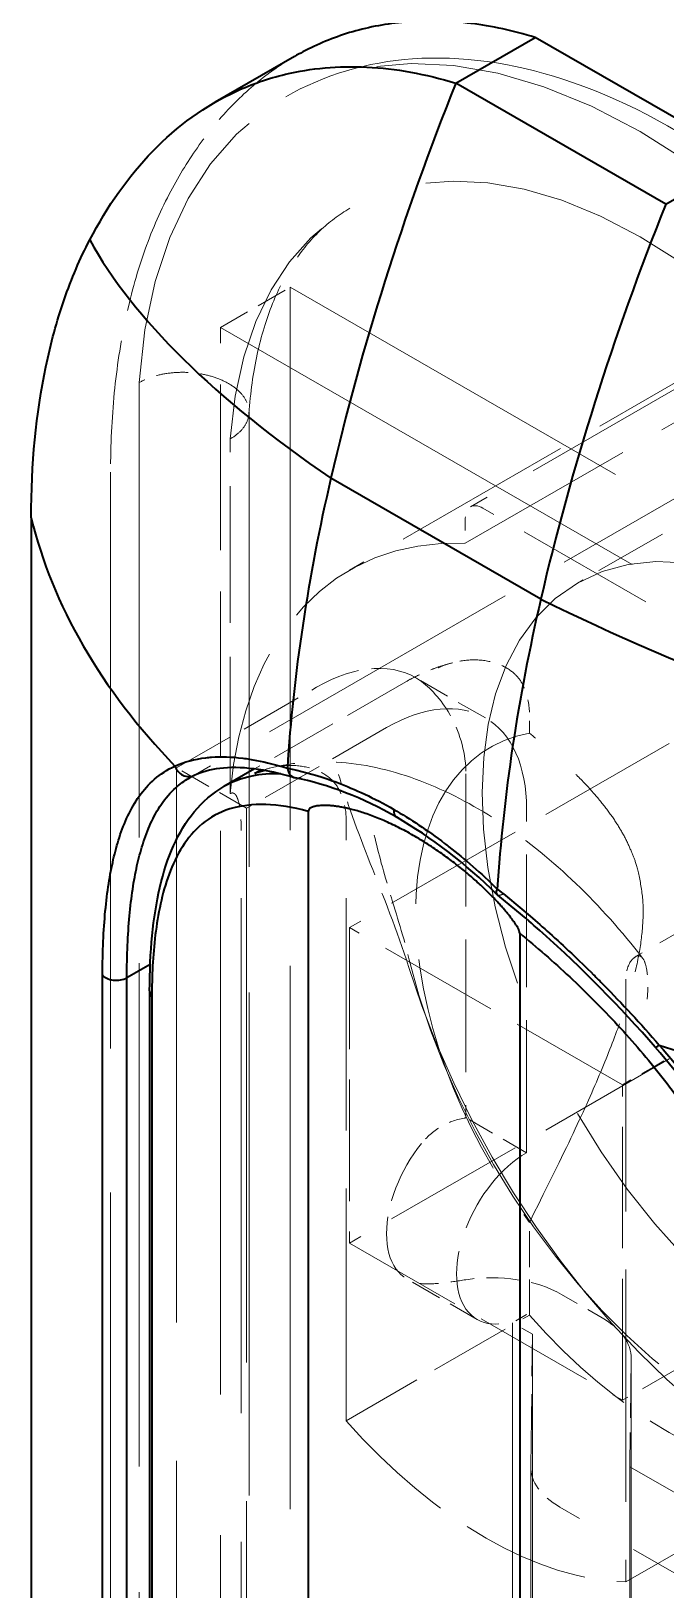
# Model space of a CAD drawing. Header units: millimetres. Extents: x 0 to 2378, y 0 to 1682.
# Drawn here: x 2203.35 to 2208.48, y 1419.48 to 1432.07 of the extents above; entities that cross this region are included whole.
import ezdxf

# ---------------------------------------------------------------- set-up
doc = ezdxf.new("R2010")
doc.units = ezdxf.units.MM
doc.header["$LTSCALE"] = 2
doc.linetypes.add('DASHED', pattern=[0.2067, 0.1654, -0.0413])
for name, color, linetype, lineweight in [('가려진 것(ISO)', 2, 'DASHED', 18), ('가시적인 것(ISO)', 3, 'Continuous', 40), ('가시적인 좁은 것(ISO)', 3, 'Continuous', 35)]:
    doc.layers.add(name, color=color, linetype=linetype, lineweight=lineweight)

msp = doc.modelspace()

# ---------------------------------------------------------------- linework, layer by layer
at = {"layer": '가려진 것(ISO)', "ltscale": 5.199722}
msp.add_line((2210.7658, 1430.4521), (2206.905, 1428.2288), dxfattribs=at)
at = {"layer": '가려진 것(ISO)', "ltscale": 0.761779}
for p, q in [((2204.8835, 1429.6783), (2205.4491, 1430.004)), ((2207.0254, 1426.5228), (2206.4597, 1426.8486)), ((2205.0956, 1425.7929), (2204.5299, 1426.1186)), ((2206.9591, 1421.6608), (2206.3934, 1421.9866))]:
    msp.add_line(p, q, dxfattribs=at)
at = {"layer": '가려진 것(ISO)', "ltscale": 13.269749}
msp.add_line((2205.4491, 1430.004), (2205.4491, 1398.6102), dxfattribs=at)
at = {"layer": '가려진 것(ISO)', "ltscale": 11.611031}
for p, q in [((2212.2374, 1426.0949), (2205.4491, 1430.004)), ((2204.8835, 1429.6783), (2211.6717, 1425.7692))]:
    msp.add_line(p, q, dxfattribs=at)
at = {"layer": '가려진 것(ISO)', "ltscale": 4.437843}
for p, q in [((2206.8634, 1427.936), (2210.1585, 1429.8335)), ((2209.2226, 1429.6145), (2205.9275, 1427.717))]:
    msp.add_line(p, q, dxfattribs=at)
at = {"layer": '가려진 것(ISO)', "ltscale": 4.042143}
msp.add_line((2204.8835, 1426.2082), (2204.8835, 1429.6783), dxfattribs=at)
at = {"layer": '가려진 것(ISO)', "ltscale": 12.300426}
msp.add_line((2204.2273, 1400.1322), (2204.2273, 1429.2327), dxfattribs=at)
at = {"layer": '가려진 것(ISO)', "ltscale": 12.2945}
msp.add_line((2205.115, 1399.9075), (2205.115, 1428.9941), dxfattribs=at)
at = {"layer": '가려진 것(ISO)', "ltscale": 6.652532}
msp.add_line((2209.5699, 1428.8806), (2204.6304, 1426.0361), dxfattribs=at)
at = {"layer": '가려진 것(ISO)', "ltscale": 3.339163}
msp.add_line((2204.9627, 1425.9109), (2204.9627, 1428.7775), dxfattribs=at)
at = {"layer": '가려진 것(ISO)', "ltscale": 14.08707}
msp.add_line((2203.9961, 1428.5099), (2203.9961, 1399.9436), dxfattribs=at)
at = {"layer": '가려진 것(ISO)', "ltscale": 1.790315}
msp.add_line((2209.0986, 1428.3784), (2207.7692, 1427.6129), dxfattribs=at)
at = {"layer": '가려진 것(ISO)', "ltscale": 3.428354}
msp.add_line((2209.5504, 1426.7531), (2207.0048, 1428.219), dxfattribs=at)
at = {"layer": '가려진 것(ISO)', "ltscale": 0.233977}
msp.add_line((2206.8634, 1428.137), (2206.8634, 1427.936), dxfattribs=at)
at = {"layer": '가려진 것(ISO)', "ltscale": 1.647627}
msp.add_line((2206.3833, 1426.8148), (2205.1599, 1426.1103), dxfattribs=at)
at = {"layer": '가려진 것(ISO)', "ltscale": 1.523657}
for p, q in [((2204.5299, 1426.1186), (2205.6613, 1426.7701)), ((2206.227, 1426.4444), (2205.0956, 1425.7929))]:
    msp.add_line(p, q, dxfattribs=at)
at = {"layer": '가려진 것(ISO)', "ltscale": 0.196278}
msp.add_line((2207.3812, 1426.4002), (2207.3812, 1426.5688), dxfattribs=at)
at = {"layer": '가려진 것(ISO)', "ltscale": 3.481137}
for p, q in [((2208.5126, 1426.3171), (2205.9278, 1424.8287)), ((2208.5126, 1423.7664), (2205.9278, 1422.2779))]:
    msp.add_line(p, q, dxfattribs=at)
at = {"layer": '가려진 것(ISO)', "ltscale": 13.770153}
msp.add_line((2204.8835, 1398.2844), (2204.8835, 1426.2082), dxfattribs=at)
at = {"layer": '가려진 것(ISO)', "ltscale": 13.546203}
for p, q in [((2204.5299, 1426.1186), (2204.5299, 1403.2273)), ((2205.0956, 1425.7929), (2205.0956, 1402.9015))]:
    msp.add_line(p, q, dxfattribs=at)
at = {"layer": '가려진 것(ISO)', "ltscale": 3.237884}
for p, q in [((2206.8684, 1426.0699), (2206.8684, 1423.2903)), ((2207.3583, 1423.0081), (2207.3583, 1425.7878))]:
    msp.add_line(p, q, dxfattribs=at)
at = {"layer": '가려진 것(ISO)', "ltscale": 5.676892}
for p, q in [((2205.8995, 1420.8421), (2205.8995, 1425.7155)), ((2208.1623, 1424.4125), (2208.1623, 1419.5391))]:
    msp.add_line(p, q, dxfattribs=at)
at = {"layer": '가려진 것(ISO)', "ltscale": 12.584246}
msp.add_line((2205.0518, 1400.0947), (2205.0518, 1425.6136), dxfattribs=at)
at = {"layer": '가려진 것(ISO)', "ltscale": 1.995473}
for p, q in [((2209.7218, 1425.4464), (2208.2401, 1424.5932)), ((2205.8995, 1420.8421), (2207.3812, 1421.6954)), ((2208.1623, 1419.5391), (2209.644, 1420.3923))]:
    msp.add_line(p, q, dxfattribs=at)
at = {"layer": '가려진 것(ISO)', "ltscale": 3.140765}
msp.add_line((2210.7188, 1425.0467), (2208.3867, 1423.7037), dxfattribs=at)
at = {"layer": '가려진 것(ISO)', "ltscale": 2.971227}
for p, q in [((2208.134, 1423.5582), (2205.9278, 1424.8287)), ((2205.9278, 1424.8287), (2205.9278, 1422.2779)), ((2208.134, 1421.0075), (2208.134, 1423.5582)), ((2205.9278, 1422.2779), (2208.134, 1421.0075))]:
    msp.add_line(p, q, dxfattribs=at)
at = {"layer": '가려진 것(ISO)', "ltscale": 0.340268}
msp.add_line((2208.3867, 1423.7037), (2208.134, 1423.5582), dxfattribs=at)
at = {"layer": '가려진 것(ISO)', "ltscale": 0.659706}
msp.add_line((2207.3583, 1423.0081), (2206.8684, 1423.2903), dxfattribs=at)
at = {"layer": '가려진 것(ISO)', "ltscale": 0.873668}
msp.add_line((2207.3812, 1421.6954), (2207.3812, 1422.4454), dxfattribs=at)
at = {"layer": '가려진 것(ISO)', "ltscale": 0.442787}
msp.add_line((2207.6412, 1421.863), (2207.97, 1421.6736), dxfattribs=at)
at = {"layer": '가려진 것(ISO)', "ltscale": 0.153562}
msp.add_line((2207.3583, 1421.7001), (2207.2442, 1421.6344), dxfattribs=at)
at = {"layer": '가려진 것(ISO)', "ltscale": 1.642719}
msp.add_line((2209.3538, 1421.7099), (2208.134, 1421.0075), dxfattribs=at)
at = {"layer": '가려진 것(ISO)', "ltscale": 11.933559}
for p, q in [((2207.2442, 1421.6344), (2207.2442, 1409.5347)), ((2207.4069, 1421.5407), (2207.4069, 1409.441)), ((2208.2043, 1421.3478), (2208.2043, 1409.2481)), ((2207.3927, 1420.4703), (2207.3927, 1408.3706)), ((2208.1927, 1420.4703), (2208.1927, 1408.3706))]:
    msp.add_line(p, q, dxfattribs=at)
at = {"layer": '가려진 것(ISO)', "ltscale": 0.218952}
msp.add_line((2207.4069, 1421.5407), (2207.2442, 1421.6344), dxfattribs=at)
at = {"layer": '가려진 것(ISO)', "ltscale": 1.764291}
msp.add_line((2207.3927, 1420.4739), (2207.4069, 1421.5407), dxfattribs=at)
at = {"layer": '가려진 것(ISO)', "ltscale": 1.445298}
msp.add_line((2208.2043, 1421.3443), (2208.1927, 1420.4703), dxfattribs=at)
at = {"layer": '가려진 것(ISO)', "ltscale": 6.094929}
for p, q in [((2208.1927, 1420.4703), (2212.7182, 1417.8643)), ((2212.1525, 1417.5385), (2207.627, 1420.1446))]:
    msp.add_line(p, q, dxfattribs=at)
at = {"layer": '가려진 것(ISO)', "ltscale": 13.887634}
msp.add_ellipse((2208.2776, 1426.5665), major_axis=(-2.8657, 4.9764), ratio=0.5780931, start_param=4.0000824, end_param=6.9993593, dxfattribs=at)
at = {"layer": '가려진 것(ISO)', "ltscale": 11.315797}
msp.add_ellipse((2208.2776, 1426.5665), major_axis=(-2.3467, 4.0751), ratio=0.5780931, start_param=4.007562, end_param=6.9918797, dxfattribs=at)
at = {"layer": '가려진 것(ISO)', "ltscale": 14.058893}
msp.add_ellipse((2209.6157, 1424.4065), major_axis=(1.8464, -3.2064), ratio=0.5780931, dxfattribs=at)
at = {"layer": '가려진 것(ISO)', "ltscale": 0.299089}
msp.add_ellipse((2207.0048, 1428.0555), major_axis=(-0.0998, 0.1733), ratio=0.5780931, start_param=5.4997209, end_param=7.0705172, dxfattribs=at)
at = {"layer": '가려진 것(ISO)', "ltscale": 4.65068}
msp.add_ellipse((2208.2776, 1423.636), major_axis=(-2.3501, 4.081), ratio=0.5780931, start_param=5.9383399, end_param=6.9753227, dxfattribs=at)
at = {"layer": '가려진 것(ISO)', "ltscale": 1.292141}
msp.add_ellipse((2205.6613, 1425.4621), major_axis=(0.7985, 1.3865), ratio=0.5780931, start_param=6.2185877, end_param=7.0666498, dxfattribs=at)
at = {"layer": '가려진 것(ISO)', "ltscale": 2.393412}
for centre, major_axis, start_param in [((2206.227, 1425.1363), (0.7985, 1.3865), 5.4958534), ((2207.3583, 1422.3541), (-0.3992, -0.6933), 3.9250571)]:
    msp.add_ellipse(centre, major_axis=major_axis, ratio=0.5780931, start_param=start_param, end_param=7.0666498, dxfattribs=at)
at = {"layer": '가려진 것(ISO)', "ltscale": 0.224828}
for centre, major_axis, start_param, end_param in [((2207.0984, 1426.7317), (0.1996, -0.3466), 0.7873319, 1.3777872), ((2205.6167, 1425.8784), (-0.1996, 0.3466), 3.9289245, 4.5193799), ((2208.4451, 1424.2496), (-0.1996, 0.3466), 0.1968765, 0.7873319)]:
    msp.add_ellipse(centre, major_axis=major_axis, ratio=0.5780931, start_param=start_param, end_param=end_param, dxfattribs=at)
at = {"layer": '가려진 것(ISO)', "ltscale": 5.448213}
msp.add_ellipse((2208.5126, 1423.7713), major_axis=(-1.4472, 2.5131), ratio=0.5780931, start_param=6.0841509, end_param=8.0568834, dxfattribs=at)
at = {"layer": '가려진 것(ISO)'}
msp.add_ellipse((2204.6214, 1426.1666), major_axis=(0.0507, -0.1088), ratio=0.9169857, start_param=6.2831142, end_param=6.2832052, dxfattribs=at)
at = {"layer": '가려진 것(ISO)', "ltscale": 11.784485}
msp.add_ellipse((2209.0271, 1424.0676), major_axis=(1.9462, -3.3797), ratio=0.5780931, start_param=4.2505655, end_param=6.7488762, dxfattribs=at)
at = {"layer": '가려진 것(ISO)', "ltscale": 13.164933}
msp.add_ellipse((2209.4514, 1424.3119), major_axis=(2.3501, -4.081), ratio=0.5780931, start_param=4.344059, end_param=6.6553827, dxfattribs=at)
at = {"layer": '가려진 것(ISO)', "ltscale": 1.595575}
msp.add_ellipse((2206.7927, 1422.6799), major_axis=(-0.3992, -0.6933), ratio=0.5780931, start_param=4.4486559, end_param=6.543051, dxfattribs=at)
at = {"layer": '가려진 것(ISO)', "ltscale": 0.797737}
msp.add_ellipse((2207.0755, 1421.5372), major_axis=(0.8, 0), ratio=0.5758617, start_param=0.7853988, end_param=1.8325957, dxfattribs=at)
at = {"layer": '가려진 것(ISO)', "ltscale": 3.151408}
for centre in [(2208.5126, 1423.7713), (2207.0309, 1422.9181)]:
    msp.add_ellipse(centre, major_axis=(1.8464, -3.2064), ratio=0.5780931, start_param=5.0525321, end_param=5.9469096, dxfattribs=at)
at = {"layer": '가려진 것(ISO)', "ltscale": 0.604093}
msp.add_ellipse((2207.4043, 1421.3478), major_axis=(0.8, 0), ratio=0.5758617, start_param=6.2755519, end_param=7.0685828, dxfattribs=at)
at = {"layer": '가려진 것(ISO)', "ltscale": 0.604094}
msp.add_ellipse((2208.1927, 1420.4703), major_axis=(-0.8, 0), ratio=0.5758617, start_param=6.2755519, end_param=7.0685835, dxfattribs=at)
at = {"layer": '가려진 것(ISO)', "ltscale": 2.415276}
msp.add_open_spline([(2205.4835, 1431.8687), (2205.4101, 1431.8264), (2205.2264, 1431.7057), (2204.9577, 1431.467), (2204.6907, 1431.1395), (2204.5389, 1430.8883), (2204.4695, 1430.7554)], degree=3, knots=[0.55802711, 0.55802711, 0.55802711, 0.55802711, 0.63467196, 0.75644865, 0.87809749, 1, 1, 1, 1], dxfattribs=at)
at = {"layer": '가려진 것(ISO)', "ltscale": 15.452652}
msp.add_open_spline([(2205.4119, 1431.5429), (2205.7212, 1431.7211), (2206.0724, 1431.8237), (2206.8323, 1431.8777), (2207.2429, 1431.8182), (2208.1059, 1431.5385), (2208.5593, 1431.3016), (2209.4441, 1430.6753), (2209.8747, 1430.2823), (2210.6639, 1429.3881), (2211.0228, 1428.8877), (2211.6369, 1427.8284), (2211.8925, 1427.27), (2212.2765, 1426.145), (2212.4046, 1425.5786), (2212.4681, 1424.9509), (2212.4749, 1424.8676), (2212.4799, 1424.7848)], degree=3, knots=[3.9289245, 3.9289245, 3.9289245, 3.9289245, 4.2022228, 4.2022228, 4.4979342, 4.4979342, 4.8260424, 4.8260424, 5.1614719, 5.1614719, 5.4946202, 5.4946202, 5.8265349, 5.8265349, 6.1596054, 6.1596054, 6.2109834, 6.2109834, 6.2109834, 6.2109834], dxfattribs=at)
at = {"layer": '가려진 것(ISO)', "ltscale": 3.025364}
msp.add_open_spline([(2204.4695, 1430.7554), (2204.3918, 1430.6067), (2204.2546, 1430.2863), (2204.1063, 1429.7476), (2204.0162, 1429.1546), (2203.9961, 1428.7292), (2203.9961, 1428.5099)], degree=3, knots=[0, 0, 0, 0, 0.246459, 0.4954043, 0.7466081, 1, 1, 1, 1], dxfattribs=at)
at = {"layer": '가려진 것(ISO)', "ltscale": 3.24036}
msp.add_open_spline([(2205.1145, 1428.9811), (2205.1264, 1429.1518), (2205.1491, 1429.3125), (2205.2138, 1429.6103), (2205.2557, 1429.7473), (2205.3556, 1429.9952), (2205.4134, 1430.106), (2205.5416, 1430.3014), (2205.6119, 1430.3859), (2205.7631, 1430.531), (2205.8439, 1430.5916), (2205.9309, 1430.6417)], degree=3, knots=[3.21910618, 3.21910618, 3.21910618, 3.21910618, 3.36106985, 3.36106985, 3.50303352, 3.50303352, 3.64499719, 3.64499719, 3.78696086, 3.78696086, 3.92892453, 3.92892453, 3.92892453, 3.92892453], dxfattribs=at)
at = {"layer": '가려진 것(ISO)', "ltscale": 0.778046}
msp.add_open_spline([(2204.9627, 1429.2172), (2204.9308, 1429.237), (2204.8947, 1429.2543), (2204.8556, 1429.2687), (2204.8164, 1429.2831), (2204.7742, 1429.2945), (2204.7303, 1429.3024), (2204.6865, 1429.3104), (2204.641, 1429.315), (2204.5954, 1429.316), (2204.5499, 1429.3169), (2204.5044, 1429.3143), (2204.4604, 1429.3082), (2204.4164, 1429.3021), (2204.374, 1429.2925), (2204.3347, 1429.2797), (2204.2954, 1429.267), (2204.2592, 1429.2511), (2204.2273, 1429.2327)], degree=3, knots=[0, 0, 0, 0, 0.1666667, 0.1666667, 0.1666667, 0.3333333, 0.3333333, 0.3333333, 0.5, 0.5, 0.5, 0.6666667, 0.6666667, 0.6666667, 0.8333333, 0.8333333, 0.8333333, 1, 1, 1, 1], dxfattribs=at)
at = {"layer": '가려진 것(ISO)', "ltscale": 0.778069}
msp.add_open_spline([(2204.9627, 1428.7775), (2204.9946, 1428.7959), (2205.0224, 1428.8169), (2205.0451, 1428.8398), (2205.0678, 1428.8628), (2205.0853, 1428.8877), (2205.0971, 1428.9137), (2205.1089, 1428.9397), (2205.115, 1428.9668), (2205.115, 1428.994), (2205.115, 1429.0212), (2205.109, 1429.0486), (2205.0972, 1429.0751), (2205.0854, 1429.1017), (2205.0678, 1429.1274), (2205.0451, 1429.1513), (2205.0223, 1429.1753), (2204.9946, 1429.1975), (2204.9627, 1429.2172)], degree=3, knots=[0, 0, 0, 0, 0.1666667, 0.1666667, 0.1666667, 0.3333333, 0.3333333, 0.3333333, 0.5, 0.5, 0.5, 0.6666667, 0.6666667, 0.6666667, 0.8333333, 0.8333333, 0.8333333, 1, 1, 1, 1], dxfattribs=at)
at = {"layer": '가려진 것(ISO)', "ltscale": 0.559086}
msp.add_open_spline([(2206.7609, 1426.9689), (2206.7344, 1426.962), (2206.7081, 1426.9544), (2206.6561, 1426.9379), (2206.6303, 1426.929), (2206.5792, 1426.9097), (2206.554, 1426.8995), (2206.5041, 1426.8775), (2206.4795, 1426.8659), (2206.4309, 1426.8413), (2206.4069, 1426.8284), (2206.3833, 1426.8148)], degree=3, knots=[2.19718119, 2.19718119, 2.19718119, 2.19718119, 2.2285971, 2.2285971, 2.26001302, 2.26001302, 2.29142894, 2.29142894, 2.32284486, 2.32284486, 2.35426078, 2.35426078, 2.35426078, 2.35426078], dxfattribs=at)
at = {"layer": '가려진 것(ISO)', "ltscale": 0.745915}
for points, knots in [([(2207.3333, 1426.7784), (2207.332, 1426.7815), (2207.3306, 1426.7845), (2207.313, 1426.8214), (2207.2903, 1426.8515), (2207.2302, 1426.908), (2207.1917, 1426.9319), (2207.0956, 1426.9734), (2207.0359, 1426.9862), (2206.9209, 1426.994), (2206.865, 1426.9901), (2206.7541, 1426.9695), (2206.6987, 1426.9521), (2206.6457, 1426.9283), (2206.6449, 1426.928), (2206.6441, 1426.9276)], [-0.19610765, -0.19610765, -0.19610765, -0.19610765, -0.19355647, -0.19355647, -0.16478853, -0.16478853, -0.13089559, -0.13089559, -0.08571649, -0.08571649, -0.04378836, -0.04378836, 0, 0, 0.00064711, 0.00064711, 0.00064711, 0.00064711]), ([(2208.2102, 1424.567), (2208.2115, 1424.5685), (2208.2128, 1424.57), (2208.2289, 1424.5874), (2208.2427, 1424.5965), (2208.2702, 1424.6026), (2208.2831, 1424.597), (2208.3082, 1424.5686), (2208.3189, 1424.5409), (2208.3331, 1424.4743), (2208.3371, 1424.436), (2208.3398, 1424.3499), (2208.3383, 1424.3014), (2208.3338, 1424.2497), (2208.3338, 1424.2489), (2208.3337, 1424.2482)], [0.20963423, 0.20963423, 0.20963423, 0.20963423, 0.21275224, 0.21275224, 0.24791191, 0.24791191, 0.28933525, 0.28933525, 0.34455235, 0.34455235, 0.39579616, 0.39579616, 0.44931352, 0.44931352, 0.45010441, 0.45010441, 0.45010441, 0.45010441])]:
    msp.add_open_spline(points, degree=3, knots=knots, dxfattribs=at)
at = {"layer": '가려진 것(ISO)', "ltscale": 1.106714}
msp.add_open_spline([(2206.5098, 1426.8159), (2206.5938, 1426.7539), (2206.6835, 1426.6525), (2206.8243, 1426.392), (2206.8684, 1426.2294), (2206.8684, 1426.0699)], degree=3, knots=[0.33262756, 0.33262756, 0.33262756, 0.33262756, 0.46636399, 0.46636399, 0.61266995, 0.61266995, 0.61266995, 0.61266995], dxfattribs=at)
at = {"layer": '가려진 것(ISO)', "ltscale": 5.32933}
msp.add_rational_spline([(2207.3812, 1422.4454), (2208.8076, 1425.2442), (2207.3812, 1426.4002)], [1.55453860991, 2.81760123047, 1.55453860991], degree=2, dxfattribs=at)
at = {"layer": '가려진 것(ISO)', "ltscale": 0.677701}
msp.add_open_spline([(2205.8516, 1425.9252), (2205.8503, 1425.9282), (2205.8489, 1425.9312), (2205.8313, 1425.9681), (2205.8086, 1425.9983), (2205.7485, 1426.0548), (2205.71, 1426.0787), (2205.6139, 1426.1202), (2205.5542, 1426.133), (2205.4392, 1426.1407), (2205.3833, 1426.1369), (2205.2947, 1426.1204), (2205.2609, 1426.1115), (2205.2278, 1426.1003)], degree=3, knots=[-0.19610765, -0.19610765, -0.19610765, -0.19610765, -0.19355647, -0.19355647, -0.16478853, -0.16478853, -0.13089559, -0.13089559, -0.08571649, -0.08571649, -0.04378836, -0.04378836, -0.01724188, -0.01724188, -0.01724188, -0.01724188], dxfattribs=at)
at = {"layer": '가려진 것(ISO)', "ltscale": 4.065619}
msp.add_open_spline([(2208.297, 1424.581), (2208.1292, 1424.7983), (2207.9484, 1425.0005), (2207.5686, 1425.3646), (2207.3697, 1425.5265), (2206.961, 1425.8013), (2206.7513, 1425.9142), (2206.3276, 1426.0825), (2206.1136, 1426.1379), (2205.6892, 1426.1807), (2205.4786, 1426.1677), (2205.2792, 1426.1157)], degree=3, knots=[1.0144187, 1.0144187, 1.0144187, 1.0144187, 1.2509712, 1.2509712, 1.4875237, 1.4875237, 1.7240762, 1.7240762, 1.9606287, 1.9606287, 2.1971812, 2.1971812, 2.1971812, 2.1971812], dxfattribs=at)
at = {"layer": '가려진 것(ISO)'}
for points in [[(2205.4253, 1426.1166), (2205.4253, 1426.1166), (2205.4253, 1426.1166), (2205.4253, 1426.1166)], [(2207.1223, 1425.1393), (2207.1223, 1425.1393), (2207.1223, 1425.1393), (2207.1223, 1425.1393)]]:
    msp.add_open_spline(points, degree=3, dxfattribs=at)
at = {"layer": '가려진 것(ISO)', "ltscale": 1.906355}
msp.add_open_spline([(2206.4042, 1424.5139), (2206.3139, 1424.8027), (2206.1983, 1425.0842), (2205.9922, 1425.6102), (2205.9012, 1425.8542), (2205.8385, 1426.0667)], degree=3, knots=[-0.47492577, -0.47492577, -0.47492577, -0.47492577, -0.23746289, -0.23746289, 0, 0, 0, 0], dxfattribs=at)
at = {"layer": '가려진 것(ISO)', "ltscale": 0.000100914}
msp.add_open_spline([(2204.9119, 1425.9675), (2204.912, 1425.9675), (2204.912, 1425.9675), (2204.912, 1425.9675)], degree=3, dxfattribs=at)
at = {"layer": '가려진 것(ISO)', "ltscale": 0.064713}
msp.add_open_spline([(2205.489, 1426.0378), (2205.4893, 1426.0378), (2205.4896, 1426.0377), (2205.4899, 1426.0377), (2205.5059, 1426.0347), (2205.5236, 1426.0378), (2205.5401, 1426.0468)], degree=3, knots=[0.66042788, 0.66042788, 0.66042788, 0.66042788, 0.66666667, 0.66666667, 0.66666667, 1, 1, 1, 1], dxfattribs=at)
at = {"layer": '가려진 것(ISO)', "ltscale": 0.474658}
msp.add_open_spline([(2204.9627, 1425.9109), (2204.9662, 1425.9129), (2204.9696, 1425.9143), (2204.9763, 1425.916), (2204.9794, 1425.9163), (2204.9884, 1425.9156), (2204.9935, 1425.9131), (2205.0037, 1425.9055), (2205.0094, 1425.898), (2205.0231, 1425.874), (2205.0304, 1425.8489), (2205.0474, 1425.7676), (2205.0518, 1425.6862), (2205.0518, 1425.6136)], degree=3, knots=[0, 0, 0, 0, 0.00370525, 0.00370525, 0.00741051, 0.00741051, 0.01482102, 0.01482102, 0.0255823, 0.0255823, 0.05102133, 0.05102133, 0.11757486, 0.11757486, 0.11757486, 0.11757486], dxfattribs=at)
at = {"layer": '가려진 것(ISO)', "ltscale": 1.211983}
msp.add_open_spline([(2206.128, 1425.5742), (2206.1593, 1425.4325), (2206.2049, 1425.2713), (2206.3082, 1424.9287), (2206.366, 1424.7475), (2206.4108, 1424.5663)], degree=3, knots=[0, 0, 0, 0, 0.15025987, 0.15025987, 0.30051975, 0.30051975, 0.30051975, 0.30051975], dxfattribs=at)
at = {"layer": '가려진 것(ISO)', "ltscale": 0.099194}
msp.add_open_spline([(2207.1766, 1425.1044), (2207.1614, 1425.0947), (2207.1475, 1425.0894), (2207.1371, 1425.0891), (2207.1312, 1425.0889), (2207.1265, 1425.0902), (2207.1229, 1425.093)], degree=3, knots=[0, 0, 0, 0, 0.33333333, 0.33333333, 0.33333333, 0.5234939, 0.5234939, 0.5234939, 0.5234939], dxfattribs=at)
at = {"layer": '가려진 것(ISO)', "ltscale": 0.416529}
for points, knots in [([(2206.8684, 1423.2903), (2206.8632, 1423.2894), (2206.858, 1423.2886), (2206.7886, 1423.2761), (2206.7219, 1423.2528), (2206.6031, 1423.182), (2206.5509, 1423.1344), (2206.5098, 1423.0834)], [-0.82888396, -0.82888396, -0.82888396, -0.82888396, -0.82489887, -0.82489887, -0.77462472, -0.77462472, -0.72435056, -0.72435056, -0.72435056, -0.72435056]), ([(2206.5098, 1421.9506), (2206.5509, 1421.9468), (2206.6031, 1421.9483), (2206.7219, 1421.96), (2206.7886, 1421.9699), (2206.858, 1421.9806), (2206.8632, 1421.9814), (2206.8684, 1421.9822)], [-0.30606206, -0.30606206, -0.30606206, -0.30606206, -0.2557879, -0.2557879, -0.20551375, -0.20551375, -0.20152866, -0.20152866, -0.20152866, -0.20152866])]:
    msp.add_open_spline(points, degree=3, knots=knots, dxfattribs=at)
at = {"layer": '가시적인 것(ISO)'}
for p, q in [((2206.7872, 1431.6529), (2207.429, 1432.0224)), ((2209.1261, 1431.0452), (2207.429, 1432.0224)), ((2205.4835, 1431.8687), (2204.8417, 1431.4991)), ((2208.4843, 1430.6756), (2206.7872, 1431.6529)), ((2208.4843, 1430.6756), (2209.1261, 1431.0452)), ((2203.3542, 1428.1404), (2203.3542, 1399.574)), ((2204.8835, 1426.2082), (2204.8835, 1426.2082)), ((2205.1599, 1426.1103), (2204.9119, 1425.9675)), ((2205.5936, 1425.7675), (2205.5936, 1402.8115)), ((2207.3036, 1424.7827), (2207.3036, 1401.8267)), ((2204.312, 1424.3179), (2204.312, 1395.4258)), ((2208.3867, 1423.7037), (2208.3867, 1423.7037))]:
    msp.add_line(p, q, dxfattribs=at)
for centre, major_axis, start_param, end_param in [((2215.5644, 1430.6001), (-7.2296, -12.5544), 4.9541074, 5.1961528), ((2217.2615, 1429.6229), (-7.2296, -12.5544), 4.9541074, 5.1961528), ((2213.8354, 1430.2222), (-5.9525, -10.3366), 5.1961528, 5.4201522), ((2215.5325, 1429.2449), (-5.9525, -10.3366), 5.1961528, 5.4201521)]:
    msp.add_ellipse(centre, major_axis=major_axis, ratio=0.5780931, start_param=start_param, end_param=end_param, dxfattribs=at)
for points, knots in [([(2207.429, 1432.0224), (2207.2519, 1432.0766), (2206.9099, 1432.1505), (2206.4323, 1432.1657), (2206.0002, 1432.0959), (2205.692, 1431.9812), (2205.5271, 1431.8937), (2205.4835, 1431.8687)], [0, 0, 0, 0, 0.13452685, 0.26387613, 0.38935226, 0.51260479, 0.55802711, 0.55802711, 0.55802711, 0.55802711]), ([(2203.8277, 1430.3858), (2203.9701, 1430.6584), (2204.1399, 1430.9006), (2204.5356, 1431.3075), (2204.7609, 1431.4714), (2205.1386, 1431.6456), (2205.2709, 1431.6917), (2205.6167, 1431.7744), (2205.8369, 1431.7946), (2206.1836, 1431.7774), (2206.3015, 1431.7637), (2206.5416, 1431.7203), (2206.6637, 1431.6906), (2206.7872, 1431.6529)], [-1.4373876, -1.4373876, -1.4373876, -1.4373876, -1.077998, -1.077998, -0.718291, -0.718291, -0.538642, -0.538642, -0.2691978, -0.2691978, -0.1345178, -0.1345178, -0.000001, -0.000001, -0.000001, -0.000001]), ([(2203.3542, 1428.1404), (2203.3542, 1428.573), (2203.3937, 1428.9834), (2203.5121, 1429.55), (2203.5614, 1429.7307), (2203.6798, 1430.0731), (2203.7489, 1430.2349), (2203.8277, 1430.3858)], [-0.79418282, -0.79418282, -0.79418282, -0.79418282, -0.39706048, -0.39706048, -0.1985164, -0.1985164, -0.000001, -0.000001, -0.000001, -0.000001]), ([(2205.4825, 1426.0394), (2205.2476, 1426.1108), (2205.0407, 1426.1341), (2204.8004, 1426.1049), (2204.7314, 1426.0855), (2204.6721, 1426.0578)], [0, 0, 0, 0, 0.2987056, 0.2987056, 0.44441301, 0.44441301, 0.44441301, 0.44441301]), ([(2205.2278, 1426.1003), (2205.2064, 1426.0929), (2205.1853, 1426.0846), (2205.164, 1426.0751), (2205.1632, 1426.0747), (2205.1624, 1426.0744)], [-0.017241882, -0.017241882, -0.017241882, -0.017241882, 0, 0, 0.000647112, 0.000647112, 0.000647112, 0.000647112]), ([(2205.4253, 1426.1166), (2205.4285, 1426.0966), (2205.4365, 1426.077), (2205.4479, 1426.0632), (2205.4591, 1426.0496), (2205.4732, 1426.0409), (2205.489, 1426.0378)], [0.00007179, 0.00007179, 0.00007179, 0.00007179, 0.33333333, 0.33333333, 0.33333333, 0.66042788, 0.66042788, 0.66042788, 0.66042788]), ([(2204.312, 1424.3179), (2204.312, 1424.6297), (2204.3385, 1424.9128), (2204.4512, 1425.397), (2204.5402, 1425.6045), (2204.7401, 1425.8455), (2204.8211, 1425.9151), (2204.9119, 1425.9675)], [0, 0, 0, 0, 0.2826255, 0.2826255, 0.57096149, 0.57096149, 0.72160324, 0.72160324, 0.72160324, 0.72160324]), ([(2207.1229, 1425.093), (2207.1203, 1425.0951), (2207.1183, 1425.0981), (2207.1171, 1425.1019), (2207.1144, 1425.1108), (2207.1162, 1425.1247), (2207.1223, 1425.1393)], [0.5234939, 0.5234939, 0.5234939, 0.5234939, 0.66666667, 0.66666667, 0.66666667, 0.99987886, 0.99987886, 0.99987886, 0.99987886]), ([(2208.3991, 1423.8603), (2208.1167, 1424.186), (2207.8053, 1424.5021), (2207.3684, 1424.8913), (2207.2456, 1424.995), (2207.1229, 1425.093)], [0, 0, 0, 0, 0.32455494, 0.32455494, 0.44934378, 0.44934378, 0.44934378, 0.44934378]), ([(2209.6081, 1421.1975), (2209.6081, 1421.5058), (2209.5493, 1421.8321), (2209.3288, 1422.4747), (2209.1654, 1422.7986), (2208.8006, 1423.3668), (2208.6076, 1423.6199), (2208.3991, 1423.8603)], [0, 0, 0, 0, 0.28741428, 0.28741428, 0.57464831, 0.57464831, 0.8143084, 0.8143084, 0.8143084, 0.8143084])]:
    msp.add_open_spline(points, degree=3, knots=knots, dxfattribs=at)
for points in [[(2204.6721, 1426.0578), (2204.6578, 1426.0512), (2204.644, 1426.044), (2204.6304, 1426.0362)], [(2204.6304, 1426.0362), (2204.6304, 1426.0362), (2204.6304, 1426.0362), (2204.6304, 1426.0362)], [(2204.9121, 1425.9675), (2204.9121, 1425.9675), (2204.9121, 1425.9675), (2204.912, 1425.9675)], [(2206.3095, 1425.7193), (2206.0344, 1425.8778), (2205.7536, 1425.9857), (2205.489, 1426.0378)], [(2207.3036, 1424.7827), (2207.3036, 1424.7879), (2207.3006, 1424.7996), (2207.2922, 1424.8183), (2207.282, 1424.8366), (2207.2701, 1424.8557), (2207.2566, 1424.8756), (2207.2414, 1424.8966), (2207.2243, 1424.9189), (2207.2053, 1424.9427), (2207.1844, 1424.9678), (2207.1616, 1424.9941), (2207.137, 1425.0214), (2207.1102, 1425.0502), (2207.0811, 1425.0804), (2207.0497, 1425.1119), (2207.016, 1425.1446), (2206.9799, 1425.1784), (2206.9414, 1425.2133), (2206.9005, 1425.249), (2206.8571, 1425.2856), (2206.8112, 1425.3227), (2206.763, 1425.3603), (2206.7123, 1425.3981), (2206.6594, 1425.4359), (2206.6039, 1425.4737), (2206.5466, 1425.5109), (2206.4878, 1425.5471), (2206.4282, 1425.5818), (2206.3681, 1425.6146), (2206.3082, 1425.6453), (2206.249, 1425.6736), (2206.1909, 1425.6993), (2206.1345, 1425.7223), (2206.0803, 1425.7424), (2206.0287, 1425.7597), (2205.9802, 1425.7743), (2205.9352, 1425.7861), (2205.894, 1425.7955), (2205.8562, 1425.8028), (2205.8218, 1425.8082), (2205.7905, 1425.8119), (2205.7621, 1425.8142), (2205.7365, 1425.8152), (2205.713, 1425.8152), (2205.6915, 1425.8142), (2205.6723, 1425.8123), (2205.6553, 1425.8095), (2205.6402, 1425.806), (2205.6268, 1425.8017), (2205.6151, 1425.7963), (2205.605, 1425.7898), (2205.5967, 1425.7809), (2205.5936, 1425.7726), (2205.5936, 1425.7675)], [(2207.1218, 1425.094), (2206.8623, 1425.3466), (2206.5856, 1425.5603), (2206.3095, 1425.7193)]]:
    msp.add_open_spline(points, degree=3, dxfattribs=at)
at = {"layer": '가시적인 좁은 것(ISO)'}
for p, q in [((2207.4741, 1427.4834), (2205.777, 1428.4607)), ((2205.1624, 1426.0744), (2205.2119, 1426.1029)), ((2203.931, 1398.286), (2203.931, 1424.4465)), ((2204.3163, 1424.531), (2204.1279, 1424.4224)), ((2204.1279, 1398.2619), (2204.1279, 1424.4224)), ((2204.33, 1424.2701), (2204.33, 1395.378))]:
    msp.add_line(p, q, dxfattribs=at)
for centre, major_axis, ratio, start_param, end_param in [((2213.3571, 1429.4435), (-9.7772, 2.2646), 0.3795197, 0.3294544, 0.7760115), ((2213.2952, 1428.9338), (-10.036, 0), 0.5758617, 0.1377319, 0.5059214), ((2213.3571, 1429.4435), (-9.7772, 2.2646), 0.3795197, 1.0157242, 1.4622813), ((2204.6214, 1426.1666), (0.0507, -0.1088), 0.9169857, 4.5954233, 6.2831155), ((2206.7481, 1422.7552), (-1.8464, 3.2064), 0.5780931, 6.1110222, 6.1508194), ((2206.3694, 1425.8233), (-0.0599, -0.104), 0.5780289, 5.4048296, 6.283202), ((2204.043, 1424.4713), (-0.12, 0), 0.5758617, 0.3679759, 2.3561945), ((2204.512, 1424.3179), (-0.2, 0), 0.5758617, 6.2831835, 6.7106324), ((2208.4898, 1423.9389), (-0.0907, -0.0786), 0.0878617, 6.2831837, 7.0839777), ((2213.2952, 1428.9338), (-10.036, 0), 0.5758617, 1.0648749, 1.4330644)]:
    msp.add_ellipse(centre, major_axis=major_axis, ratio=ratio, start_param=start_param, end_param=end_param, dxfattribs=at)
for points, knots in [([(2204.5164, 1426.1331), (2204.5916, 1426.1679), (2204.6758, 1426.19), (2204.7668, 1426.2008), (2204.782, 1426.2026), (2204.7974, 1426.2041), (2204.813, 1426.2052), (2204.8909, 1426.211), (2204.9738, 1426.2087), (2205.0646, 1426.1973), (2205.1004, 1426.1928), (2205.1375, 1426.1869), (2205.1758, 1426.1795), (2205.2539, 1426.1645), (2205.3371, 1426.1435), (2205.4252, 1426.1166)], [0, 0, 0, 0, 0.33333333, 0.33333333, 0.33333333, 0.38903885, 0.38903885, 0.38903885, 0.66666667, 0.66666667, 0.66666667, 0.77640056, 0.77640056, 0.77640056, 0.99997268, 0.99997268, 0.99997268, 0.99997268]), ([(2203.931, 1424.4465), (2203.931, 1424.5405), (2203.933, 1424.6303), (2203.9368, 1424.716), (2203.9406, 1424.8017), (2203.9462, 1424.8833), (2203.9536, 1424.9614), (2203.9611, 1425.0394), (2203.9704, 1425.114), (2203.9812, 1425.1831), (2203.9919, 1425.2523), (2204.0041, 1425.316), (2204.0182, 1425.3776), (2204.0323, 1425.4391), (2204.0484, 1425.4985), (2204.0676, 1425.5573), (2204.0868, 1425.6162), (2204.1092, 1425.6744), (2204.1356, 1425.7303), (2204.162, 1425.7863), (2204.1924, 1425.84), (2204.228, 1425.8901), (2204.2635, 1425.9402), (2204.3042, 1425.9867), (2204.3517, 1426.0279), (2204.3992, 1426.069), (2204.4535, 1426.1049), (2204.5164, 1426.1331)], [0, 0, 0, 0, 0.1111111, 0.1111111, 0.1111111, 0.2222222, 0.2222222, 0.2222222, 0.3333333, 0.3333333, 0.3333333, 0.4444444, 0.4444444, 0.4444444, 0.5555556, 0.5555556, 0.5555556, 0.6666667, 0.6666667, 0.6666667, 0.7777778, 0.7777778, 0.7777778, 0.8888889, 0.8888889, 0.8888889, 1, 1, 1, 1]), ([(2205.3715, 1426.0701), (2205.2884, 1426.0728), (2205.2101, 1426.0668), (2205.1376, 1426.0519), (2205.0544, 1426.0348), (2204.979, 1426.0059), (2204.9121, 1425.9675)], [0.594629778, 0.594629778, 0.594629778, 0.594629778, 0.631578947, 0.631578947, 0.631578947, 0.673996241, 0.673996241, 0.673996241, 0.673996241]), ([(2205.4252, 1426.1166), (2205.5276, 1426.0969), (2205.635, 1426.0681), (2205.748, 1426.0293), (2205.7749, 1426.02), (2205.8021, 1426.0102), (2205.8297, 1425.9998), (2205.9729, 1425.9456), (2206.125, 1425.8756), (2206.2849, 1425.7835)], [0, 0, 0, 0, 0.4038634, 0.4038634, 0.4038634, 0.5, 0.5, 0.5, 1, 1, 1, 1]), ([(2204.1279, 1424.4224), (2204.1279, 1424.5135), (2204.1297, 1424.6008), (2204.1332, 1424.684), (2204.1368, 1424.7672), (2204.1421, 1424.8463), (2204.149, 1424.9221), (2204.1559, 1424.9979), (2204.1646, 1425.0702), (2204.1748, 1425.1373), (2204.1849, 1425.2044), (2204.1963, 1425.2663), (2204.2095, 1425.3261), (2204.2227, 1425.3859), (2204.2378, 1425.4436), (2204.2558, 1425.5007), (2204.2739, 1425.5579), (2204.2949, 1425.6145), (2204.3197, 1425.6689), (2204.3446, 1425.7233), (2204.3732, 1425.7755), (2204.4067, 1425.8243), (2204.4401, 1425.873), (2204.4785, 1425.9183), (2204.5234, 1425.9585), (2204.5555, 1425.9873), (2204.591, 1426.0135), (2204.6304, 1426.0362)], [0, 0, 0, 0, 0.11111111, 0.11111111, 0.11111111, 0.22222222, 0.22222222, 0.22222222, 0.33333333, 0.33333333, 0.33333333, 0.44444444, 0.44444444, 0.44444444, 0.55555556, 0.55555556, 0.55555556, 0.66666667, 0.66666667, 0.66666667, 0.77777778, 0.77777778, 0.77777778, 0.88888889, 0.88888889, 0.88888889, 0.96846114, 0.96846114, 0.96846114, 0.96846114]), ([(2205.5936, 1425.7675), (2205.4692, 1425.8009), (2205.3555, 1425.8193), (2205.2499, 1425.8224), (2205.1442, 1425.8255), (2205.0466, 1425.8135), (2204.9606, 1425.7866), (2204.8745, 1425.7596), (2204.7999, 1425.7178), (2204.7364, 1425.6654), (2204.6729, 1425.6131), (2204.6205, 1425.5502), (2204.5768, 1425.4814), (2204.533, 1425.4126), (2204.498, 1425.3379), (2204.4692, 1425.2599), (2204.4404, 1425.1819), (2204.4177, 1425.1007), (2204.3996, 1425.0183), (2204.3816, 1424.9359), (2204.368, 1424.8522), (2204.3578, 1424.7686), (2204.3476, 1424.685), (2204.3407, 1424.6015), (2204.3363, 1424.5182), (2204.3319, 1424.4349), (2204.33, 1424.352), (2204.33, 1424.2701)], [0, 0, 0, 0, 0.1111111, 0.1111111, 0.1111111, 0.2222222, 0.2222222, 0.2222222, 0.3333333, 0.3333333, 0.3333333, 0.4444444, 0.4444444, 0.4444444, 0.5555556, 0.5555556, 0.5555556, 0.6666667, 0.6666667, 0.6666667, 0.7777778, 0.7777778, 0.7777778, 0.8888889, 0.8888889, 0.8888889, 1, 1, 1, 1]), ([(2206.2849, 1425.7835), (2206.4195, 1425.706), (2206.5563, 1425.6146), (2206.696, 1425.5082), (2206.7075, 1425.4995), (2206.719, 1425.4906), (2206.7305, 1425.4817), (2206.8591, 1425.3817), (2206.99, 1425.2688), (2207.1223, 1425.1393)], [0.00000001, 0.00000001, 0.00000001, 0.00000001, 0.5, 0.5, 0.5, 0.54110047, 0.54110047, 0.54110047, 0.9999982, 0.9999982, 0.9999982, 0.9999982]), ([(2207.1223, 1425.1393), (2207.2098, 1425.0695), (2207.2984, 1424.9965), (2207.3881, 1424.9198), (2207.4399, 1424.8755), (2207.492, 1424.8298), (2207.5444, 1424.7829), (2207.6612, 1424.6782), (2207.7793, 1424.5666), (2207.8994, 1424.4473), (2207.9264, 1424.4205), (2207.9534, 1424.3934), (2207.9806, 1424.3658), (2208.1287, 1424.2154), (2208.2801, 1424.053), (2208.4316, 1423.8785)], [0, 0, 0, 0, 0.21119499, 0.21119499, 0.21119499, 0.33333333, 0.33333333, 0.33333333, 0.60556696, 0.60556696, 0.60556696, 0.66666667, 0.66666667, 0.66666667, 0.99999999, 0.99999999, 0.99999999, 0.99999999]), ([(2207.3036, 1424.7827), (2207.44, 1424.6699), (2207.5747, 1424.5532), (2207.7071, 1424.4296), (2207.8394, 1424.306), (2207.9694, 1424.1755), (2208.0943, 1424.0404), (2208.2193, 1423.9054), (2208.3392, 1423.7656), (2208.4519, 1423.6222), (2208.5645, 1423.4787), (2208.6698, 1423.3314), (2208.7659, 1423.1818), (2208.8619, 1423.0322), (2208.9486, 1422.8802), (2209.0248, 1422.7273), (2209.1009, 1422.5743), (2209.1664, 1422.4204), (2209.2192, 1422.2667), (2209.272, 1422.1129), (2209.312, 1421.9593), (2209.3385, 1421.8085), (2209.365, 1421.6576), (2209.378, 1421.5095), (2209.3794, 1421.3625)], [0, 0, 0, 0, 0.125, 0.125, 0.125, 0.25, 0.25, 0.25, 0.375, 0.375, 0.375, 0.5, 0.5, 0.5, 0.625, 0.625, 0.625, 0.75, 0.75, 0.75, 0.875, 0.875, 0.875, 1, 1, 1, 1]), ([(2208.4316, 1423.8785), (2208.5992, 1423.6869), (2208.7482, 1423.4981), (2208.8804, 1423.3111), (2209.0126, 1423.1241), (2209.128, 1422.9389), (2209.2256, 1422.7596), (2209.3232, 1422.5803), (2209.403, 1422.4069), (2209.4691, 1422.2332), (2209.5352, 1422.0596), (2209.5877, 1421.8858), (2209.6251, 1421.7031), (2209.6626, 1421.5205), (2209.685, 1421.3291), (2209.685, 1421.133)], [0, 0, 0, 0, 0.2, 0.2, 0.2, 0.4, 0.4, 0.4, 0.6, 0.6, 0.6, 0.8, 0.8, 0.8, 1, 1, 1, 1])]:
    msp.add_open_spline(points, degree=3, knots=knots, dxfattribs=at)
for points in [[(2205.4461, 1426.0654), (2205.4461, 1426.0654), (2205.4461, 1426.0654), (2205.4461, 1426.0654)], [(2206.1028, 1425.8809), (2206.1028, 1425.8809), (2206.1028, 1425.8809), (2206.1027, 1425.8809)]]:
    msp.add_open_spline(points, degree=3, dxfattribs=at)

doc.saveas('drawing.dxf')
